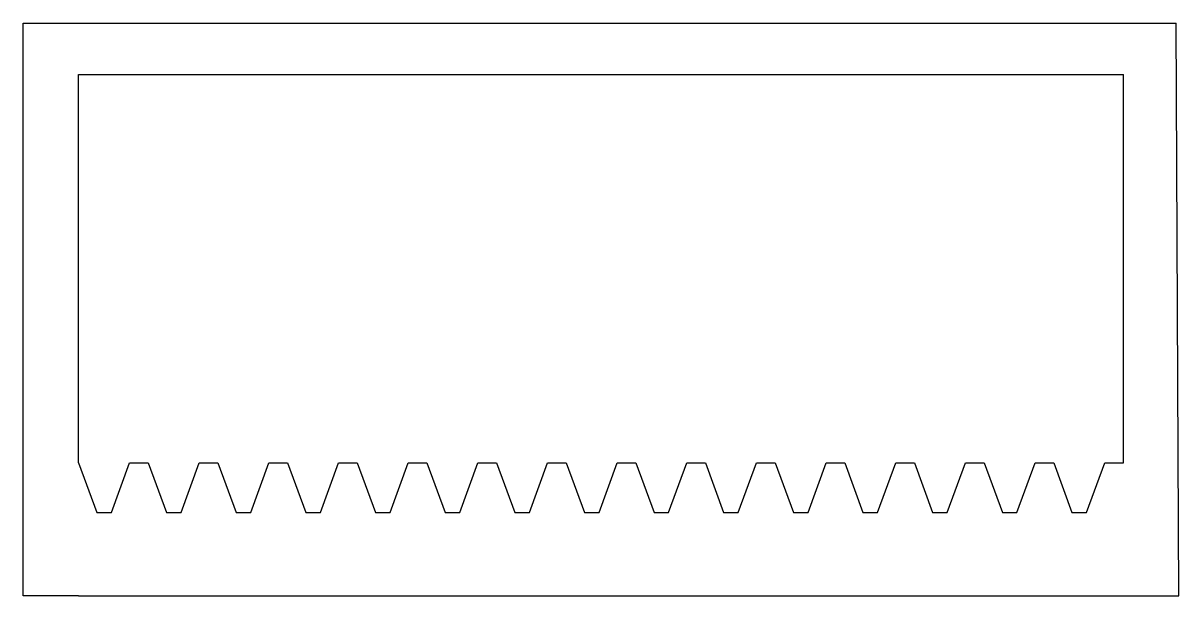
# Model space of a CAD drawing. Header units: millimetres. Extents: x -376 to -272, y 333 to 385.
import ezdxf

# ---------------------------------------------------------------- set-up
doc = ezdxf.new("R2010")
doc.units = ezdxf.units.MM
doc.linetypes.add('K5LT_BASIC', pattern=[0])
doc.layers.get('0').update_dxf_attribs({"true_color": 0xffffff})
doc.layers.add('Системный слой', color=7, linetype='Continuous', true_color=0xffffff)

msp = doc.modelspace()

# ---------------------------------------------------------------- linework, layer by layer
for p, q in [((-375.99, 333.37), (-376, 385)), ((-376, 385), (-272, 385)), ((-271.75, 333.37), (-272, 385)), ((-371, 380.37), (-276.75, 380.37)), ((-370.99, 333.37), (-375.99, 333.37)), ((-370.99, 333.37), (-276.75, 333.37)), ((-276.75, 333.37), (-271.75, 333.37))]:
    msp.add_line(p, q)
at = {"layer": 'Системный слой', "color": 0, "linetype": 'K5LT_BASIC'}
for p, q in [((-370.99, 345.38), (-371, 380.37)), ((-276.75, 345.38), (-276.75, 380.37)), ((-370.99, 345.38), (-370.99, 345.38)), ((-370.99, 345.38), (-369.36, 340.88)), ((-368.03, 340.88), (-366.4, 345.38)), ((-366.4, 345.38), (-364.71, 345.38)), ((-364.71, 345.38), (-363.07, 340.88)), ((-361.75, 340.88), (-360.11, 345.38)), ((-360.11, 345.38), (-358.43, 345.38)), ((-358.43, 345.38), (-356.79, 340.88)), ((-355.47, 340.88), (-353.83, 345.38)), ((-353.83, 345.38), (-352.14, 345.38)), ((-352.14, 345.38), (-350.51, 340.88)), ((-349.18, 340.88), (-347.55, 345.38)), ((-347.55, 345.38), (-345.86, 345.38)), ((-345.86, 345.38), (-344.22, 340.88)), ((-342.9, 340.88), (-341.26, 345.38)), ((-341.26, 345.38), (-339.58, 345.38)), ((-339.58, 345.38), (-337.94, 340.88)), ((-336.62, 340.88), (-334.98, 345.38)), ((-334.98, 345.38), (-333.29, 345.38)), ((-333.29, 345.38), (-331.66, 340.88)), ((-330.33, 340.88), (-328.7, 345.38)), ((-328.7, 345.38), (-327.01, 345.38)), ((-327.01, 345.38), (-325.37, 340.88)), ((-324.05, 340.88), (-322.41, 345.38)), ((-322.41, 345.38), (-320.73, 345.38)), ((-320.73, 345.38), (-319.09, 340.88)), ((-317.77, 340.88), (-316.13, 345.38)), ((-316.13, 345.38), (-314.44, 345.38)), ((-314.44, 345.38), (-312.81, 340.88)), ((-311.49, 340.88), (-309.85, 345.38)), ((-309.85, 345.38), (-308.16, 345.38)), ((-308.16, 345.38), (-306.52, 340.88)), ((-305.2, 340.88), (-303.56, 345.38)), ((-303.56, 345.38), (-301.88, 345.38)), ((-301.88, 345.38), (-300.24, 340.88)), ((-298.92, 340.88), (-297.28, 345.38)), ((-297.28, 345.38), (-295.6, 345.38)), ((-295.6, 345.38), (-293.96, 340.88)), ((-292.64, 340.88), (-291, 345.38)), ((-291, 345.38), (-289.31, 345.38)), ((-289.31, 345.38), (-287.67, 340.88)), ((-286.35, 340.88), (-284.71, 345.38)), ((-284.71, 345.38), (-283.03, 345.38)), ((-283.03, 345.38), (-281.39, 340.88)), ((-280.07, 340.88), (-278.43, 345.38)), ((-278.43, 345.38), (-276.75, 345.38)), ((-369.36, 340.88), (-368.69, 340.88)), ((-368.7, 340.88), (-368.03, 340.88)), ((-363.07, 340.88), (-362.41, 340.88)), ((-362.41, 340.88), (-361.75, 340.88)), ((-356.79, 340.88), (-356.13, 340.88)), ((-356.13, 340.88), (-355.47, 340.88)), ((-350.51, 340.88), (-349.84, 340.88)), ((-349.85, 340.88), (-349.18, 340.88)), ((-344.22, 340.88), (-343.56, 340.88)), ((-343.56, 340.88), (-342.9, 340.88)), ((-337.94, 340.88), (-337.28, 340.88)), ((-337.28, 340.88), (-336.62, 340.88)), ((-331.66, 340.88), (-330.99, 340.88)), ((-331, 340.88), (-330.33, 340.88)), ((-325.37, 340.88), (-324.71, 340.88)), ((-324.71, 340.88), (-324.05, 340.88)), ((-319.09, 340.88), (-318.43, 340.88)), ((-318.43, 340.88), (-317.77, 340.88)), ((-312.81, 340.88), (-312.14, 340.88)), ((-312.15, 340.88), (-311.49, 340.88)), ((-306.52, 340.88), (-305.86, 340.88)), ((-305.86, 340.88), (-305.2, 340.88)), ((-300.24, 340.88), (-299.58, 340.88)), ((-299.58, 340.88), (-298.92, 340.88)), ((-293.96, 340.88), (-293.3, 340.88)), ((-293.3, 340.88), (-292.64, 340.88)), ((-287.67, 340.88), (-287.01, 340.88)), ((-287.01, 340.88), (-286.35, 340.88)), ((-281.39, 340.88), (-280.73, 340.88)), ((-280.73, 340.88), (-280.07, 340.88))]:
    msp.add_line(p, q, dxfattribs=at)

doc.saveas('drawing.dxf')
